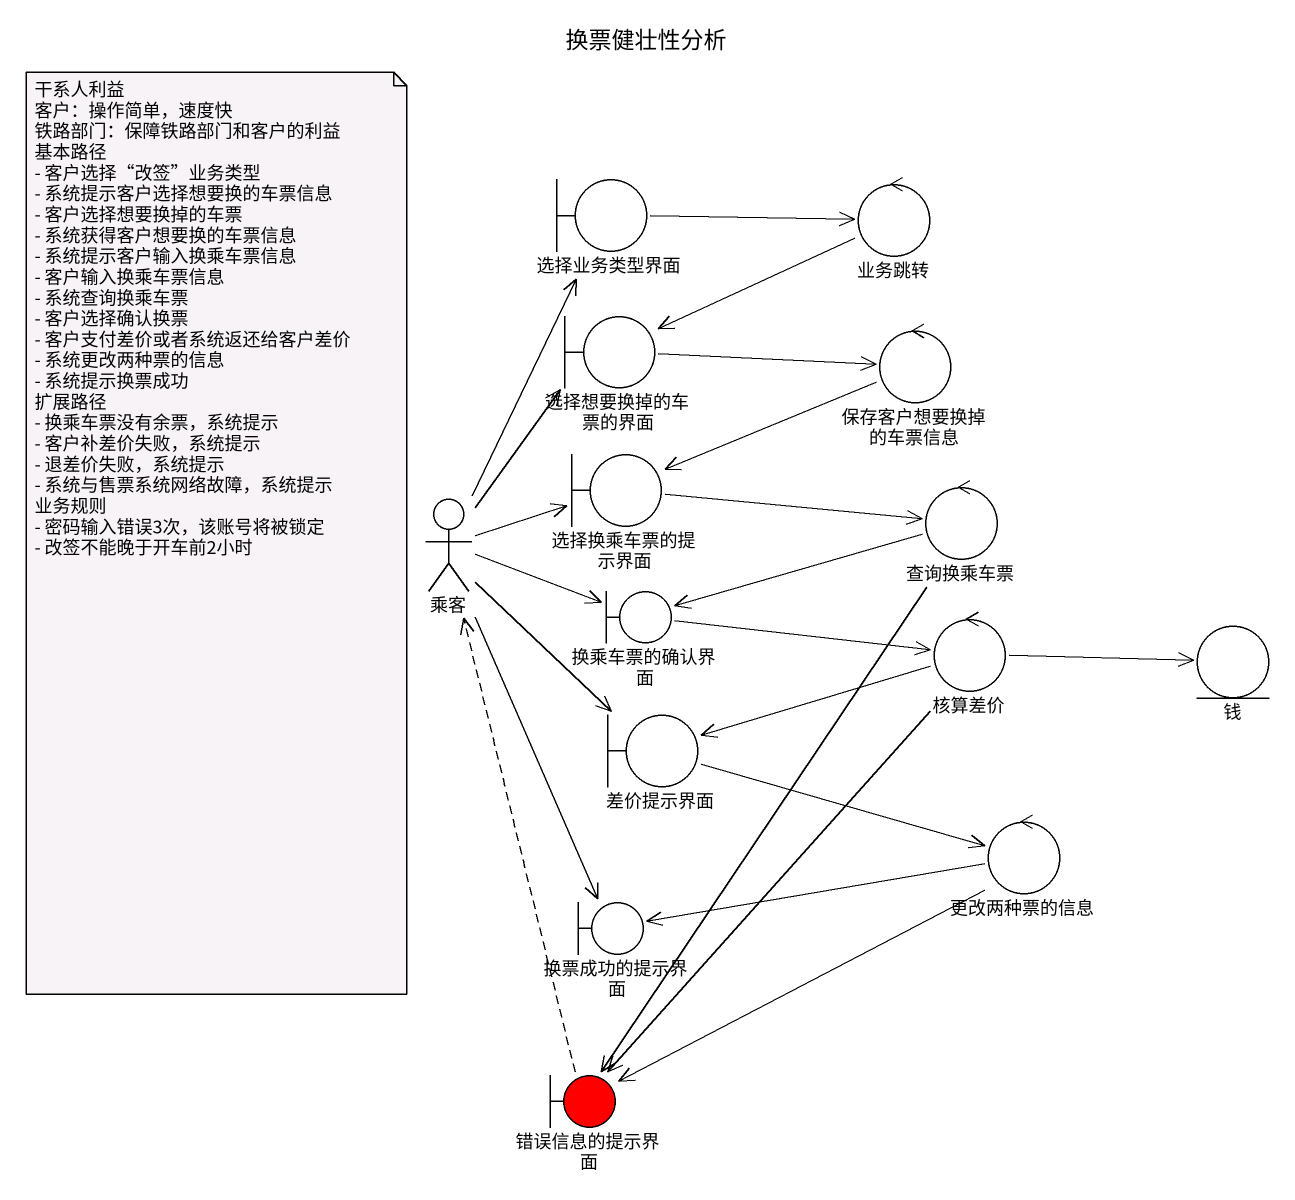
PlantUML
@startuml
title 换票健壮性分析
boundary 选择业务类型界面
control 业务跳转
boundary 选择想要换掉的车票的界面
control 保存客户想要换掉的车票信息
boundary 选择换乘车票的提示界面
actor 乘客
control 查询换乘车票
boundary 换乘车票的确认界面
control 核算差价
entity 钱
boundary 差价提示界面
control 更改两种票的信息
boundary 换票成功的提示界面
boundary 错误信息的提示界面 #FF0000
选择业务类型界面 -right-> 业务跳转
业务跳转 -left-> 选择想要换掉的车票的界面
选择想要换掉的车票的界面 -right-> 保存客户想要换掉的车票信息
保存客户想要换掉的车票信息 -left-> 选择换乘车票的提示界面
选择换乘车票的提示界面 -right-> 查询换乘车票
乘客 -up-> 选择业务类型界面
乘客 -up-> 选择想要换掉的车票的界面
乘客 -right-> 选择换乘车票的提示界面
乘客 -right-> 换乘车票的确认界面
乘客 --> 差价提示界面
乘客 --> 换票成功的提示界面
查询换乘车票 -left-> 换乘车票的确认界面
查询换乘车票 --> 错误信息的提示界面
换乘车票的确认界面 -right-> 核算差价
核算差价 -right-> 钱
核算差价 -left-> 差价提示界面
核算差价 --> 错误信息的提示界面
差价提示界面 -right-> 更改两种票的信息
更改两种票的信息 -left-> 换票成功的提示界面
更改两种票的信息 -left-> 错误信息的提示界面
错误信息的提示界面 .up.> 乘客
note as N1
  干系人利益
  客户：操作简单，速度快
  铁路部门：保障铁路部门和客户的利益
  基本路径
  - 客户选择“改签”业务类型
  - 系统提示客户选择想要换的车票信息
  - 客户选择想要换掉的车票
  - 系统获得客户想要换的车票信息
  - 系统提示客户输入换乘车票信息
  - 客户输入换乘车票信息
  - 系统查询换乘车票
  - 客户选择确认换票
  - 客户支付差价或者系统返还给客户差价
  - 系统更改两种票的信息
  - 系统提示换票成功
  扩展路径
  - 换乘车票没有余票，系统提示
  - 客户补差价失败，系统提示
  - 退差价失败，系统提示
  - 系统与售票系统网络故障，系统提示
  业务规则
  - 密码输入错误3次，该账号将被锁定
  - 改签不能晚于开车前2小时
end note
@enduml
